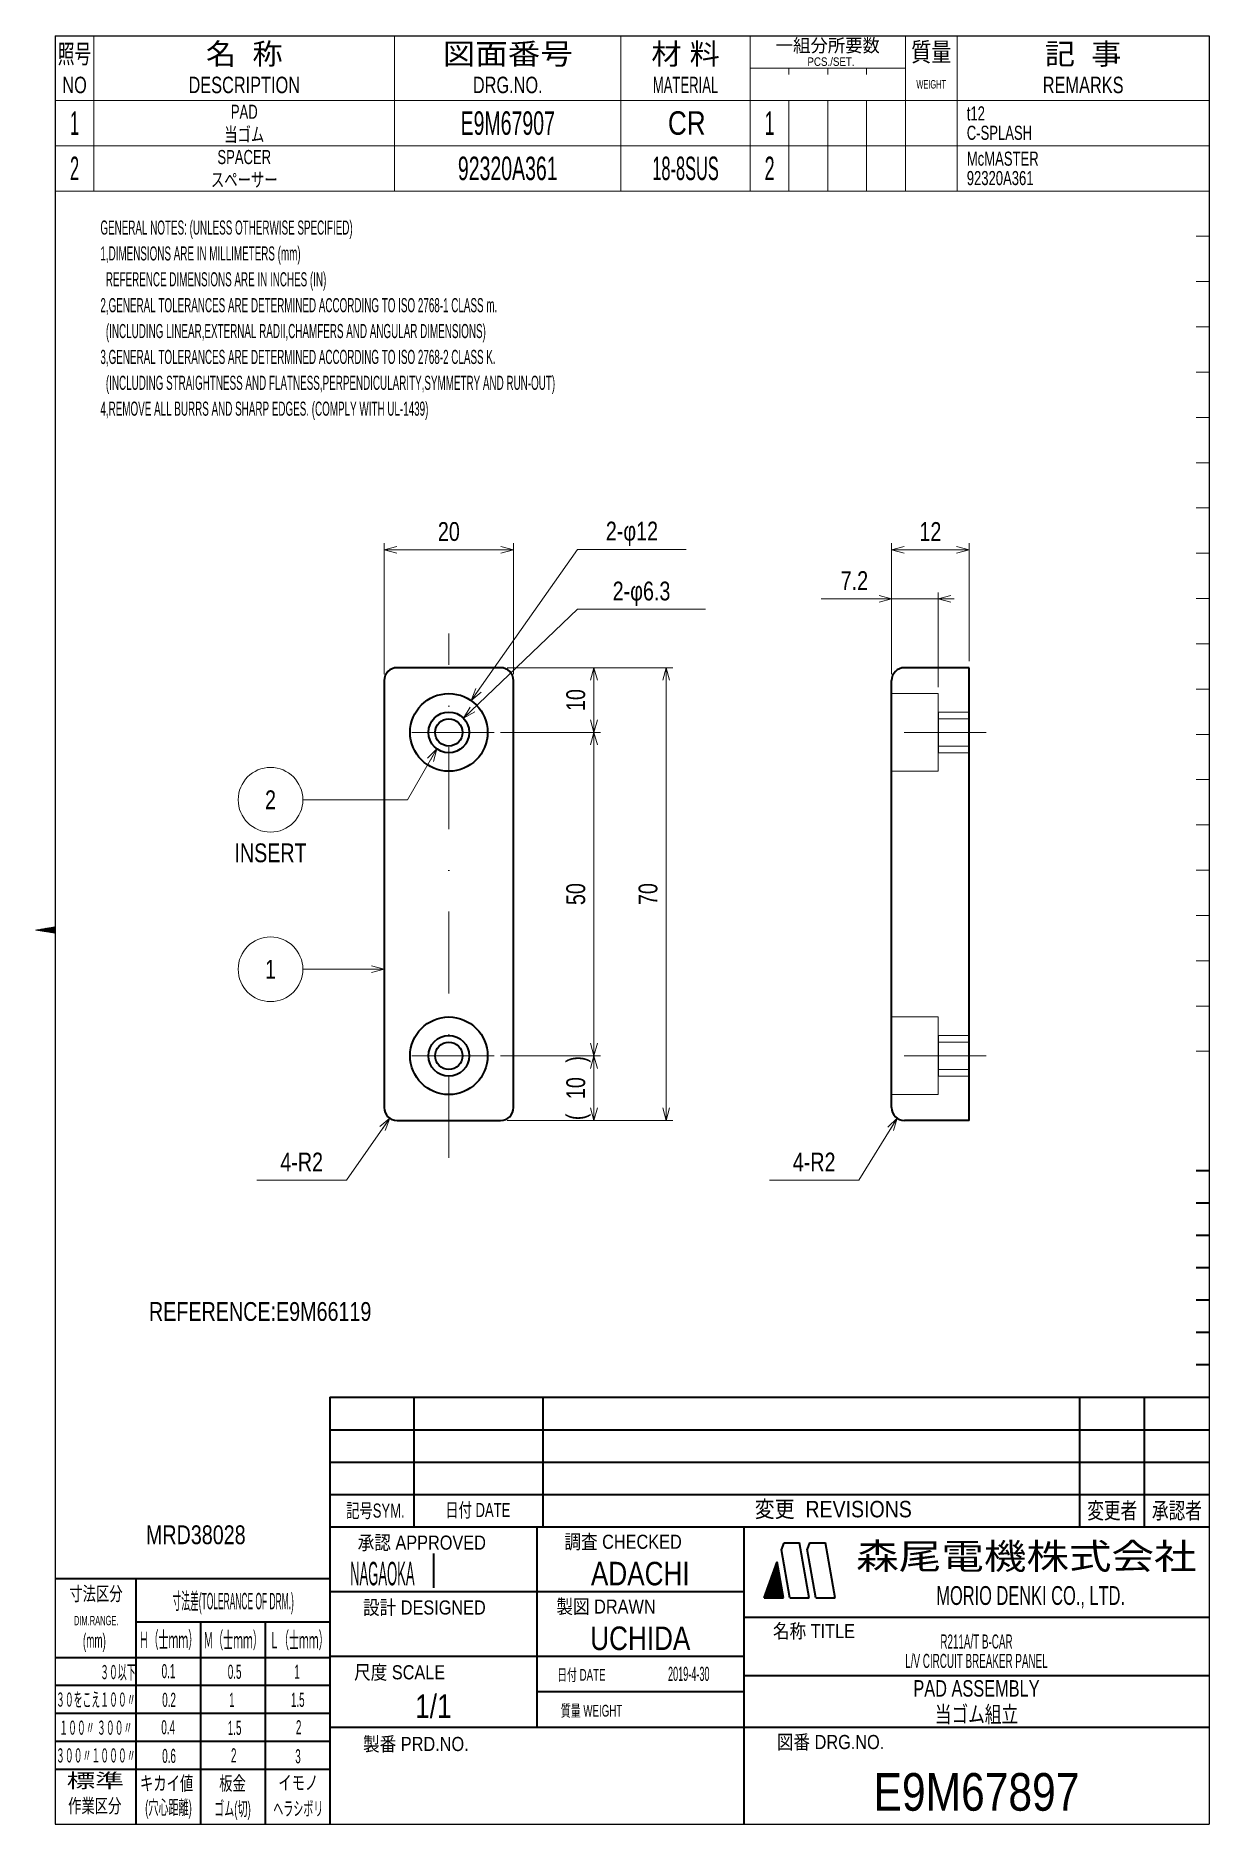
# Model space of a CAD drawing. Header units: millimetres. Extents: x 18 to 199, y 10 to 287.
import ezdxf
from ezdxf.enums import TextEntityAlignment as Align

# ---------------------------------------------------------------- set-up
doc = ezdxf.new("R2010")
doc.units = ezdxf.units.MM
doc.linetypes.add('DASHDOT', pattern=[25.3, 12.7, -6.3, 0, -6.3])
doc.linetypes.add('DASHED', pattern=[19, 12.7, -6.3])
for name, color, linetype in [('GR01_01', 7, 'Continuous'), ('GR01_03', 7, 'Continuous'), ('GR1_02', 7, 'Continuous'), ('GR1_06', 7, 'Continuous'), ('図面枠E9M', 7, 'Continuous'), ('表題、部品表_01', 7, 'Continuous'), ('表題、部品表_02', 7, 'Continuous'), ('表題、部品表_03', 7, 'Continuous')]:
    doc.layers.add(name, color=color, linetype=linetype)
doc.styles.add('HG丸ｺﾞｼｯｸM-PRO', font='')
doc.styles.get('HG丸ｺﾞｼｯｸM-PRO').set_extended_font_data('HG丸ｺﾞｼｯｸM-PRO')

# ---------------------------------------------------------------- blocks, each defined once
blk = doc.blocks.new('BLKF024')
at = {"layer": '図面枠E9M', "color": 4, "linetype": 'Continuous', "lineweight": 13}
for p, q in [((17.775844, 148.495693), (17.786182, 148.50603)), ((17.897062, 148.47549), (17.955887, 148.534315)), ((18.018281, 148.455287), (18.125593, 148.562599)), ((18.139499, 148.435083), (18.295299, 148.590883)), ((18.260717, 148.41488), (18.465004, 148.619167)), ((18.381936, 148.394677), (18.63471, 148.647452)), ((18.503154, 148.374474), (18.804416, 148.675736)), ((18.624372, 148.354271), (18.974121, 148.70402)), ((18.745591, 148.334068), (19.143827, 148.732304)), ((18.866809, 148.313865), (19.313532, 148.760589)), ((18.988027, 148.293662), (19.483238, 148.788873)), ((19.109245, 148.273459), (19.652944, 148.817157)), ((19.230464, 148.253256), (19.822649, 148.845442)), ((19.351682, 148.233053), (19.992355, 148.873726)), ((19.4729, 148.21285), (20.162061, 148.90201)), ((19.594119, 148.192647), (20.331766, 148.930294)), ((19.715337, 148.172444), (20.501472, 148.958579)), ((19.836555, 148.152241), (20.671177, 148.986863)), ((19.957774, 148.132038), (20.75, 148.924264)), ((20.078992, 148.111835), (20.75, 148.782843)), ((20.20021, 148.091632), (20.75, 148.641421)), ((20.321429, 148.071429), (20.75, 148.5)), ((20.442647, 148.051226), (20.75, 148.358579)), ((20.563865, 148.031022), (20.75, 148.217157)), ((20.685083, 148.010819), (20.75, 148.075736))]:
    blk.add_line(p, q, dxfattribs=at)
blk = doc.blocks.new('BLKF025')
at = {"layer": '図面枠E9M', "color": 3, "linetype": 'Continuous', "lineweight": 35}
for p, q in [((131.756831, 48.999879), (132.5833, 49.826349)), ((131.83776, 49.22223), (132.562102, 49.946572)), ((131.918689, 49.44458), (132.540903, 50.066794)), ((131.999617, 49.66693), (132.519705, 50.187017)), ((132.080546, 49.88928), (132.498506, 50.30724)), ((132.161475, 50.111631), (132.477307, 50.427463)), ((132.242404, 50.333981), (132.456109, 50.547686)), ((132.323333, 50.556331), (132.43491, 50.667909)), ((132.404262, 50.778681), (132.413712, 50.788131)), ((130.407871, 45.246757), (132.943675, 47.782561)), ((130.461969, 45.442276), (132.922477, 47.902784)), ((130.542898, 45.664626), (132.901278, 48.023006)), ((130.549292, 45.246757), (132.964874, 47.662338)), ((130.623827, 45.886976), (132.88008, 48.143229)), ((130.690714, 45.246757), (132.986072, 47.542115)), ((130.704756, 46.109327), (132.858881, 48.263452)), ((130.785684, 46.331677), (132.837682, 48.383675)), ((130.832135, 45.246757), (133.007271, 47.421892)), ((130.866613, 46.554027), (132.816484, 48.503898)), ((130.947542, 46.776377), (132.795285, 48.624121)), ((130.973556, 45.246757), (133.028469, 47.301669)), ((131.028471, 46.998727), (132.774087, 48.744343)), ((131.1094, 47.221078), (132.752888, 48.864566)), ((131.114978, 45.246757), (133.049668, 47.181447)), ((131.190329, 47.443428), (132.73169, 48.984789)), ((131.256399, 45.246757), (133.070866, 47.061224)), ((131.271258, 47.665778), (132.710491, 49.105012)), ((131.352186, 47.888128), (132.689293, 49.225235)), ((131.433115, 48.110479), (132.668094, 49.345457)), ((131.514044, 48.332829), (132.646896, 49.46568)), ((131.594973, 48.555179), (132.625697, 49.585903)), ((131.675902, 48.777529), (132.604499, 49.706126)), ((131.397821, 45.246757), (133.092065, 46.941001)), ((131.539242, 45.246757), (133.113263, 46.820778)), ((131.680663, 45.246757), (133.134462, 46.700555)), ((131.822085, 45.246757), (133.15566, 46.580332)), ((131.963506, 45.246757), (133.176859, 46.46011)), ((132.104927, 45.246757), (133.198057, 46.339887)), ((132.246349, 45.246757), (133.219256, 46.219664)), ((132.38777, 45.246757), (133.240455, 46.099441)), ((132.529191, 45.246757), (133.261653, 45.979218)), ((132.670613, 45.246757), (133.282852, 45.858995)), ((132.812034, 45.246757), (133.30405, 45.738773)), ((132.953455, 45.246757), (133.325249, 45.61855)), ((133.094877, 45.246757), (133.346447, 45.498327)), ((133.236298, 45.246757), (133.367646, 45.378104)), ((133.37772, 45.246757), (133.388844, 45.257881))]:
    blk.add_line(p, q, dxfattribs=at)
blk = doc.blocks.new('BLKF023')
at = {"layer": '図面枠E9M', "color": 2, "linetype": 'Continuous', "lineweight": 25}
for p, q in [((20.75, 286.75), (20.75, 10.25)), ((20.75, 286.75), (199.25, 286.75)), ((199.25, 286.75), (199.25, 10.25)), ((20.75, 10.25), (199.25, 10.25))]:
    blk.add_line(p, q, dxfattribs=at)
at = {"layer": '図面枠E9M', "color": 4, "linetype": 'Continuous', "lineweight": 13}
for p, q in [((199.25, 269.75), (197.25, 269.75)), ((199.25, 262.75), (197.25, 262.75)), ((199.25, 255.75), (197.25, 255.75)), ((199.25, 248.75), (197.25, 248.75)), ((199.25, 241.75), (197.25, 241.75)), ((199.25, 234.75), (197.25, 234.75)), ((199.25, 227.75), (197.25, 227.75)), ((199.25, 220.75), (197.25, 220.75)), ((199.25, 213.75), (197.25, 213.75)), ((199.25, 206.75), (197.25, 206.75)), ((199.25, 199.75), (197.25, 199.75)), ((199.25, 192.75), (197.25, 192.75)), ((199.25, 185.75), (197.25, 185.75)), ((199.25, 178.75), (197.25, 178.75)), ((199.25, 171.75), (197.25, 171.75)), ((199.25, 164.75), (197.25, 164.75)), ((199.25, 157.75), (197.25, 157.75)), ((199.25, 150.75), (197.25, 150.75)), ((20.75, 149), (17.75, 148.5)), ((17.75, 148.5), (20.75, 148)), ((199.25, 143.75), (197.25, 143.75)), ((199.25, 136.75), (197.25, 136.75)), ((197.25, 129.75), (199.25, 129.75))]:
    blk.add_line(p, q, dxfattribs=at)
at = {"layer": '図面枠E9M', "color": 3, "linetype": 'Continuous', "lineweight": 35}
for p, q in [((199.25, 111.25), (197.25, 111.25)), ((199.25, 106.25), (197.25, 106.25)), ((199.25, 101.25), (197.25, 101.25)), ((199.25, 96.25), (197.25, 96.25)), ((199.25, 91.25), (197.25, 91.25)), ((199.25, 86.25), (197.25, 86.25)), ((199.25, 81.25), (197.25, 81.25)), ((63.25, 76.25), (199.25, 76.25)), ((63.25, 76.25), (63.25, 10.25)), ((76.25, 76.25), (76.25, 56.25)), ((96.25, 56.25), (96.25, 76.25)), ((179.25, 56.25), (179.25, 76.25)), ((189.25, 56.25), (189.25, 76.25)), ((63.25, 71.25), (199.25, 71.25)), ((63.25, 66.25), (199.25, 66.25)), ((63.25, 61.25), (199.25, 61.25)), ((63.25, 56.25), (199.25, 56.25)), ((95.25, 56.25), (95.25, 25.25)), ((127.25, 56.25), (127.25, 10.25)), ((133.09, 52.65), (133.48, 53.75)), ((134.39, 45.25), (133.09, 52.65)), ((133.48, 53.75), (135.89, 53.75)), ((137.39, 45.25), (135.89, 53.75)), ((137.43, 53.75), (137.07, 52.76)), ((138.39, 45.25), (137.07, 52.76)), ((137.43, 53.75), (139.89, 53.75)), ((141.39, 45.25), (139.89, 53.75)), ((79.27, 52.11), (79.27, 46.8)), ((130.39, 45.25), (132.41, 50.8)), ((133.39, 45.25), (132.41, 50.8)), ((20.75, 48.25), (63.25, 48.25)), ((33.25, 48.25), (33.25, 10.25)), ((63.25, 46.25), (127.25, 46.25)), ((130.39, 45.25), (133.39, 45.25)), ((134.39, 45.25), (137.39, 45.25)), ((138.39, 45.25), (141.39, 45.25)), ((33.25, 41.55), (63.25, 41.55)), ((43.25, 41.55), (43.25, 10.25)), ((53.25, 41.55), (53.25, 10.25)), ((127.25, 42.25), (199.25, 42.25)), ((20.75, 36.05), (63.25, 36.05)), ((63.25, 36.25), (127.25, 36.25)), ((127.25, 33.25), (199.25, 33.25)), ((20.75, 31.73), (63.25, 31.73)), ((95.25, 30.75), (127.25, 30.75)), ((20.75, 27.4), (63.25, 27.4)), ((63.25, 25.25), (199.25, 25.25)), ((20.75, 23.08), (63.25, 23.08)), ((20.75, 18.75), (63.25, 18.75))]:
    blk.add_line(p, q, dxfattribs=at)
at = {"layer": '図面枠E9M', "color": 4, "linetype": 'Continuous', "lineweight": 13}
blk.add_blockref('BLKF024', (0, 0), dxfattribs=at)
at = {"layer": '図面枠E9M', "color": 3, "linetype": 'Continuous', "lineweight": 35}
blk.add_blockref('BLKF025', (0, 0), dxfattribs=at)
at = {"layer": '図面枠E9M', "color": 4, "linetype": 'Continuous', "lineweight": 13, "style": 'HG丸ｺﾞｼｯｸM-PRO'}
for s, height, width, p in [('記号SYM.', 2.182, 0.69227, (70.28, 58.74)), ('日付 DATE', 2.182, 0.692507, (86.12, 58.83)), ('変更  REVISIONS', 2.5455, 0.887352, (141.1, 58.97)), ('変更者', 2.545, 0.741121, (184.25, 58.75)), ('承認者', 2.545, 0.741121, (194.25, 58.75)), ('調査 CHECKED', 2.182, 0.863174, (108.59, 53.92)), ('承認 APPROVED', 2.1818, 0.863151, (77.46, 53.79)), ('寸法差(TOLERANCE OF DRM.)', 2.5455, 0.382528, (48.27, 44.75)), ('設計 DESIGNED', 2.1818, 0.862613, (77.86, 43.76)), ('製図 DRAWN', 2.182, 0.863099, (105.95, 43.9)), ('DIM.RANGE.', 1.455, 0.522543, (27.1, 41.74)), ('名称 TITLE', 2.182, 0.862489, (138.11, 40.12)), ('Ｈ（士ｍｍ）', 2.545, 0.439786, (38.28, 38.76)), ('Ｍ（士ｍｍ）', 2.545, 0.439786, (48.27, 38.71)), ('Ｌ（士ｍｍ）', 2.545, 0.439786, (58.45, 38.71)), ('３０以下', 2.182, 0.44793, (30.45, 33.77)), ('0.1', 2.182, 0.522424, (38.28, 33.92)), ('0.5', 2.182, 0.522424, (48.51, 33.82)), ('1', 2.18, 0.521199, (58.17, 33.82)), ('尺度 SCALE', 2.182, 0.862581, (74.03, 33.74)), ('日付 DATE', 1.818, 0.618255, (102.13, 33.34)), ('３０をこえ１００〃', 2.182, 0.44793, (27.04, 29.52)), ('0.2', 2.182, 0.522424, (38.37, 29.48)), ('1', 2.18, 0.521199, (48.08, 29.48)), ('1.5', 2.182, 0.522424, (58.27, 29.48)), ('質量 WEIGHT', 1.818, 0.618812, (103.71, 27.8)), ('１００〃 ３００〃', 2.182, 0.448161, (27.04, 25.18)), ('0.4', 2.182, 0.522424, (38.23, 25.24)), ('1.5', 2.182, 0.522424, (48.51, 25.15)), ('2', 2.18, 0.521199, (58.41, 25.24)), ('製番 PRD.NO.', 2.182, 0.863299, (76.54, 22.66)), ('図番 DRG.NO.', 2.182, 0.863083, (140.68, 22.96)), ('３００〃１０００〃', 2.182, 0.44793, (27.04, 20.89)), ('0.6', 2.182, 0.522424, (38.37, 20.81)), ('2', 2.18, 0.521199, (48.37, 20.9)), ('3', 2.18, 0.521199, (58.31, 20.76)), ('キカイ値', 2.182, 0.692256, (37.99, 16.58)), ('板金', 2.182, 0.692256, (48.18, 16.58)), ('イモノ', 2.182, 0.692256, (58.36, 16.67))]:
    blk.add_text(s, height=height, dxfattribs=dict(at, width=width)).set_placement(p, align=Align.MIDDLE_CENTER)
at = {"layer": '図面枠E9M', "color": 2, "linetype": 'Continuous', "lineweight": 25, "style": 'HG丸ｺﾞｼｯｸM-PRO', "width": 1.206081}
blk.add_text('森尾電機株式会社', height=4, dxfattribs=at).set_placement((170.97, 51.68), align=Align.MIDDLE_CENTER)
at = {"layer": '図面枠E9M', "color": 4, "linetype": 'Continuous', "lineweight": 13, "style": 'HG丸ｺﾞｼｯｸM-PRO'}
for s, width, p in [('寸法区分', 0.692256, (27.06, 44.15)), ('(mm)', 0.521312, (26.82, 36.89)), ('標準', 1.489301, (26.96, 15.25)), ('作業区分', 0.692256, (26.87, 11.35)), ('(穴心距離)', 0.521231, (38.28, 11.11)), ('ゴム(切)', 0.521232, (48.18, 10.92)), ('ヘラシボリ', 0.521228, (58.36, 10.92))]:
    blk.add_text(s, height=2.182, dxfattribs=dict(at, width=width)).set_placement(p, align=Align.BOTTOM_CENTER)
at = {"layer": '図面枠E9M', "color": 3, "linetype": 'Continuous', "lineweight": 35, "style": 'HG丸ｺﾞｼｯｸM-PRO', "width": 0.652197}
blk.add_text('MORIO DENKI CO., LTD.', height=2.9091, dxfattribs=at).set_placement((171.63, 45.61), align=Align.MIDDLE_CENTER)
blk = doc.blocks.new('BLKF026')
at = {"layer": '図面枠E9M', "color": 3, "linetype": 'Continuous', "lineweight": 35, "style": 'HG丸ｺﾞｼｯｸM-PRO'}
for s, height, width, p in [('ADACHI', 3.636, 0.830909, (111.25, 49)), ('UCHIDA', 3.636, 0.830691, (111.25, 39)), ('R211A/T B-CAR', 2.1818, 0.52186, (163.25, 38.5)), ('L/V CIRCUIT BREAKER PANEL', 2.1818, 0.522347, (163.25, 35.5)), ('2019-4-30', 2.182, 0.482367, (118.75, 33.5)), ('1/1', 3.636, 0.828847, (79.25, 28.5)), ('PAD ASSEMBLY', 2.5455, 0.742266, (163.25, 31.25)), ('E9M67897', 5.818, 0.845879, (163.25, 15.25))]:
    blk.add_text(s, height=height, dxfattribs=dict(at, width=width)).set_placement(p, align=Align.MIDDLE_CENTER)
blk = doc.blocks.new('BLKF028')
at = {"layer": '表題、部品表_01', "color": 4, "linetype": 'Continuous', "lineweight": 13}
for p, q in [((20.75, 286.75), (20.75, 276.75)), ((20.75, 286.75), (199.25, 286.75)), ((26.75, 286.75), (26.75, 276.75)), ((73.25, 286.75), (73.25, 276.75)), ((108.25, 286.75), (108.25, 276.75)), ((128.25, 286.75), (128.25, 276.75)), ((152.25, 286.75), (152.25, 276.75)), ((160.25, 286.75), (160.25, 276.75)), ((199.25, 286.75), (199.25, 276.75)), ((128.25, 281.75), (152.25, 281.75)), ((134.25, 280.75), (134.25, 281.75)), ((140.25, 281.75), (140.25, 280.75)), ((146.25, 281.75), (146.25, 280.75)), ((20.75, 276.75), (199.25, 276.75))]:
    blk.add_line(p, q, dxfattribs=at)
at = {"layer": '表題、部品表_01', "color": 3, "linetype": 'Continuous', "lineweight": 35, "style": 'HG丸ｺﾞｼｯｸM-PRO'}
for s, height, width, p in [('照号', 2.909, 0.651535, (23.75, 283.95)), ('名  称', 3.273, 1.042426, (50, 283.95)), ('図面番号', 3.273, 1.127518, (90.75, 283.95)), ('材 料', 3.273, 1.042439, (118.25, 283.95)), ('一組分所要数', 2.036, 0.966638, (140.25, 285.25)), ('質量', 2.909, 0.781842, (156.25, 284.25)), ('記  事', 3.273, 1.042426, (179.75, 283.95)), ('PCS./SET.', 1.309, 0.862935, (140.75, 282.75)), ('NO', 2.545, 0.740841, (23.75, 279.15)), ('DESCRIPTION', 2.5455, 0.741365, (50, 279.15)), ('DRG.NO.', 2.545, 0.741189, (90.75, 279.15)), ('MATERIAL', 2.545, 0.594756, (118.25, 279.15)), ('WEIGHT', 1.309, 0.635507, (156.25, 279.25)), ('REMARKS', 2.545, 0.742803, (179.75, 279.15))]:
    blk.add_text(s, height=height, dxfattribs=dict(at, width=width)).set_placement(p, align=Align.MIDDLE_CENTER)
blk = doc.blocks.new('BLKF027')
at = {"layer": '表題、部品表_01', "color": 3, "linetype": 'Continuous', "lineweight": 13}
blk.add_blockref('BLKF028', (0, 0), dxfattribs=at)
blk = doc.blocks.new('BLKF029')
at = {"layer": '表題、部品表_02', "color": 4, "linetype": 'Continuous', "lineweight": 13}
for p, q in [((20.75, 269.75), (20.75, 262.75)), ((20.75, 269.75), (199.25, 269.75)), ((26.75, 269.75), (26.75, 262.75)), ((73.25, 269.75), (73.25, 262.75)), ((108.25, 269.75), (108.25, 262.75)), ((128.25, 269.75), (128.25, 262.75)), ((134.25, 269.75), (134.25, 262.75)), ((140.25, 269.75), (140.25, 262.75)), ((146.25, 262.75), (146.25, 269.75)), ((152.25, 269.75), (152.25, 262.75)), ((160.25, 269.75), (160.25, 262.75)), ((199.25, 269.75), (199.25, 262.75)), ((20.75, 262.75), (199.25, 262.75))]:
    blk.add_line(p, q, dxfattribs=at)
blk = doc.blocks.new('BLKF031')
at = {"layer": '表題、部品表_02', "color": 4, "linetype": 'Continuous', "lineweight": 13}
for p, q in [((20.75, 276.75), (20.75, 269.75)), ((20.75, 276.75), (199.25, 276.75)), ((26.75, 276.75), (26.75, 269.75)), ((73.25, 276.75), (73.25, 269.75)), ((108.25, 276.75), (108.25, 269.75)), ((128.25, 276.75), (128.25, 269.75)), ((134.25, 276.75), (134.25, 269.75)), ((140.25, 276.75), (140.25, 269.75)), ((146.25, 269.75), (146.25, 276.75)), ((152.25, 276.75), (152.25, 269.75)), ((160.25, 276.75), (160.25, 269.75)), ((199.25, 276.75), (199.25, 269.75)), ((20.75, 269.75), (199.25, 269.75))]:
    blk.add_line(p, q, dxfattribs=at)
blk = doc.blocks.new('BLKF033')
at = {"layer": 'GR01_01', "color": 3, "linetype": 'Continuous', "lineweight": 35}
for p, q in [((89.64, 189.05), (73.64, 189.05)), ((71.64, 187.05), (71.64, 121.05)), ((91.64, 121.05), (91.64, 187.05)), ((73.64, 119.05), (89.64, 119.05))]:
    blk.add_line(p, q, dxfattribs=at)
for centre, radius in [((81.64, 179.05), 6), ((81.64, 179.05), 3.15), ((81.64, 129.05), 6), ((81.64, 129.05), 3.15)]:
    blk.add_circle(centre, radius, dxfattribs=at)
for centre, start, end in [((73.64, 187.05), 90, 180), ((89.64, 187.05), 0, 90), ((73.64, 121.05), 180, 270), ((89.64, 121.05), 270, 0)]:
    blk.add_arc(centre, 2, start, end, dxfattribs=at)
blk = doc.blocks.new('FXTIP_ARROW_S')
at = {"color": 0, "linetype": 'Continuous', "lineweight": -2}
for q in [(-1, 0), (-0.97, 0.26), (-0.97, -0.26)]:
    blk.add_line((0, 0), q, dxfattribs=at)
blk = doc.blocks.new('FXTIP_ARROW_E')
at = {"color": 0, "linetype": 'Continuous', "lineweight": -2}
for q in [(-1, 0), (-0.97, 0.26), (-0.97, -0.26)]:
    blk.add_line((0, 0), q, dxfattribs=at)
blk = doc.blocks.new('BLKF034')
at = {"layer": 'GR01_03', "color": 4, "linetype": 'DASHED', "lineweight": 13}
for p, q in [((162.12, 182.2), (157.35, 182.2)), ((157.35, 182.2), (157.35, 175.9)), ((157.35, 181.16), (162.12, 181.16)), ((162.12, 182.2), (162.12, 175.9)), ((162.12, 176.94), (157.35, 176.94)), ((157.35, 175.9), (162.12, 175.9))]:
    blk.add_line(p, q, dxfattribs=at)
blk = doc.blocks.new('BLKF035')
at = {"layer": 'GR01_03', "color": 4, "linetype": 'DASHED', "lineweight": 13}
for p, q in [((162.12, 132.2), (157.35, 132.2)), ((157.35, 132.2), (157.35, 125.9)), ((157.35, 131.16), (162.12, 131.16)), ((162.12, 132.2), (162.12, 125.9)), ((162.12, 126.94), (157.35, 126.94)), ((157.35, 125.9), (162.12, 125.9))]:
    blk.add_line(p, q, dxfattribs=at)
blk = doc.blocks.new('BLKF036')
at = {"layer": 'GR01_01', "color": 3, "linetype": 'Continuous', "lineweight": 35}
for p, q in [((162.12, 189.05), (152.12, 189.05)), ((162.12, 119.05), (162.12, 189.05)), ((150.12, 121.05), (150.12, 187.05)), ((162.12, 119.05), (152.12, 119.05))]:
    blk.add_line(p, q, dxfattribs=at)
at = {"layer": 'GR01_01', "color": 4, "linetype": 'DASHED', "lineweight": 13}
for p, q in [((150.12, 185.05), (157.32, 185.05)), ((157.32, 185.05), (157.32, 173.05)), ((157.32, 182.2), (162.12, 182.2)), ((157.32, 175.9), (162.12, 175.9)), ((150.12, 173.05), (157.32, 173.05)), ((150.12, 135.05), (157.32, 135.05)), ((157.32, 135.05), (157.32, 123.05)), ((157.32, 132.2), (162.12, 132.2)), ((157.32, 125.9), (162.12, 125.9)), ((150.12, 123.05), (157.32, 123.05))]:
    blk.add_line(p, q, dxfattribs=at)
at = {"layer": 'GR01_01', "color": 3, "linetype": 'Continuous', "lineweight": 35}
for centre, start, end in [((152.12, 187.05), 90, 180), ((152.12, 121.05), 180, 270)]:
    blk.add_arc(centre, 2, start, end, dxfattribs=at)

msp = doc.modelspace()

# ---------------------------------------------------------------- linework, layer by layer
at = {"layer": 'GR01_03', "color": 3, "linetype": 'Continuous', "lineweight": 35}
for centre, radius in [((81.64, 179.05), 3.15), ((81.64, 179.05), 2.11), ((81.64, 129.05), 3.15), ((81.64, 129.05), 2.11)]:
    msp.add_circle(centre, radius, dxfattribs=at)
at = {"layer": 'GR1_02', "color": 4, "linetype": 'Continuous', "lineweight": 13}
for p, q in [((71.64, 188.05), (71.64, 208.28)), ((91.64, 188.05), (91.64, 208.28)), ((150.12, 188.05), (150.12, 208.28)), ((162.12, 190.05), (162.12, 208.28)), ((71.64, 207.28), (91.64, 207.28)), ((85.1, 183.96), (101.56, 207.35)), ((101.56, 207.35), (118.36, 207.35)), ((150.12, 207.28), (162.12, 207.28)), ((139.24, 199.69), (150.12, 199.69)), ((150.12, 188.05), (150.12, 200.69)), ((150.12, 199.69), (157.32, 199.69)), ((157.32, 186.05), (157.32, 200.69)), ((157.32, 199.69), (159.82, 199.69)), ((83.91, 181.24), (101.56, 198.08)), ((101.56, 198.08), (121.32, 198.08)), ((90.64, 189.05), (116.27, 189.05)), ((90.64, 189.05), (105.09, 189.05)), ((104.09, 179.05), (104.09, 189.05)), ((115.27, 119.05), (115.27, 189.05)), ((89.64, 179.05), (105.09, 179.05)), ((104.09, 129.05), (104.09, 179.05)), ((89.64, 129.05), (105.09, 129.05)), ((104.09, 119.05), (104.09, 129.05)), ((72.5, 119.41), (65.8, 109.8)), ((90.64, 119.05), (116.27, 119.05)), ((90.64, 119.05), (105.09, 119.05)), ((150.98, 119.41), (145.06, 109.8)), ((65.8, 109.8), (51.96, 109.8)), ((145.06, 109.8), (131.22, 109.8))]:
    msp.add_line(p, q, dxfattribs=at)
at = {"layer": 'GR1_02', "color": 4, "linetype": 'DASHDOT', "lineweight": 13}
for p, q in [((81.64, 113.28), (81.64, 194.33)), ((88.64, 179.05), (74.64, 179.05)), ((164.76, 179.05), (147.44, 179.05)), ((88.64, 129.05), (74.64, 129.05)), ((164.76, 129.05), (147.44, 129.05))]:
    msp.add_line(p, q, dxfattribs=at)
at = {"layer": 'GR1_06', "color": 4, "linetype": 'Continuous', "lineweight": 13}
for p, q in [((79.78, 176.51), (75.23, 168.63)), ((75.23, 168.63), (59.06, 168.63)), ((71.64, 142.43), (59.06, 142.43))]:
    msp.add_line(p, q, dxfattribs=at)
for centre in [(54.06, 168.63), (54.06, 142.43)]:
    msp.add_circle(centre, 5, dxfattribs=at)

# ---------------------------------------------------------------- block references
at = {"layer": 'GR01_01', "color": 3, "linetype": 'Continuous', "lineweight": 35}
msp.add_blockref('BLKF033', (0, 0), dxfattribs=at)
at = {"layer": 'GR01_01', "color": 4, "linetype": 'DASHED', "lineweight": 13}
msp.add_blockref('BLKF036', (0, 0), dxfattribs=at)
at = {"layer": 'GR01_03', "color": 4, "linetype": 'DASHED', "lineweight": 13}
for name in ['BLKF034', 'BLKF035']:
    msp.add_blockref(name, (0, 0), dxfattribs=at)
at = {"layer": 'GR1_02', "color": 4, "linetype": 'Continuous', "lineweight": 13, "xscale": 2, "yscale": 2}
for name, p, rotation in [('FXTIP_ARROW_S', (71.64, 207.28), 180), ('FXTIP_ARROW_E', (91.64, 207.28), 360), ('FXTIP_ARROW_S', (150.12, 207.28), 180), ('FXTIP_ARROW_E', (162.12, 207.28), 360), ('FXTIP_ARROW_E', (150.12, 199.69), 360), ('FXTIP_ARROW_S', (157.32, 199.69), 180), ('FXTIP_ARROW_E', (104.09, 189.05), 90), ('FXTIP_ARROW_E', (115.27, 189.05), 90), ('FXTIP_ARROW_S', (85.1, 183.96), 234.8656656276605), ('FXTIP_ARROW_S', (83.91, 181.24), 223.674523307518), ('FXTIP_ARROW_S', (104.09, 179.05), 270), ('FXTIP_ARROW_E', (104.09, 179.05), 90), ('FXTIP_ARROW_S', (104.09, 129.05), 270), ('FXTIP_ARROW_E', (104.09, 129.05), 90), ('FXTIP_ARROW_S', (72.5, 119.41), 55.11703191888069), ('FXTIP_ARROW_S', (104.09, 119.05), 270), ('FXTIP_ARROW_S', (115.27, 119.05), 270), ('FXTIP_ARROW_S', (150.98, 119.41), 58.36856703767996)]:
    msp.add_blockref(name, p, dxfattribs=dict(at, rotation=rotation))
at = {"layer": 'GR1_06', "color": 4, "linetype": 'Continuous', "lineweight": 13, "xscale": 2, "yscale": 2, "rotation": 60.00000000000001}
msp.add_blockref('FXTIP_ARROW_S', (79.78, 176.51), dxfattribs=at)
at = {"layer": 'GR1_06', "color": 4, "linetype": 'Continuous', "lineweight": 13, "xscale": 2, "yscale": 2}
msp.add_blockref('FXTIP_ARROW_S', (71.64, 142.43), dxfattribs=at)
at = {"layer": '図面枠E9M', "color": 4, "linetype": 'Continuous', "lineweight": 13}
msp.add_blockref('BLKF023', (0, 0), dxfattribs=at)
at = {"layer": '図面枠E9M', "color": 3, "linetype": 'Continuous', "lineweight": 35}
msp.add_blockref('BLKF026', (0, 0), dxfattribs=at)
at = {"layer": '表題、部品表_01', "color": 3, "linetype": 'Continuous', "lineweight": 13}
msp.add_blockref('BLKF027', (0, 0), dxfattribs=at)
at = {"layer": '表題、部品表_02', "color": 4, "linetype": 'Continuous', "lineweight": 13}
for name in ['BLKF031', 'BLKF029']:
    msp.add_blockref(name, (0, 0), dxfattribs=at)

# ---------------------------------------------------------------- texts
at = {"layer": 'GR01_01', "color": 3, "linetype": 'Continuous', "lineweight": 35, "style": 'HG丸ｺﾞｼｯｸM-PRO', "width": 0.414524}
msp.add_text('NAGAOKA', height=3.636, dxfattribs=at).set_placement((71.36, 49), align=Align.MIDDLE_CENTER)
at = {"layer": 'GR1_02', "color": 3, "linetype": 'Continuous', "lineweight": 35, "style": 'HG丸ｺﾞｼｯｸM-PRO'}
for s, height, rotation, width, p in [('20', 2.909, 0, 0.784542, (81.64, 207.78)), ('12', 2.909, 0, 0.784542, (156.12, 207.78)), ('7.2', 2.909, 0, 0.784839, (144.37, 200.19)), ('10', 2.909, 90, 0.784542, (103.59, 184.05)), ('50', 2.909, 90, 0.784542, (103.59, 154.05)), ('70', 2.909, 90, 0.784542, (114.77, 154.05)), (')', 2.91, 90, 0.781868, (103.59, 128.49)), ('10', 2.909, 90, 0.784542, (103.59, 124.05)), ('(', 2.91, 90, 0.781868, (103.59, 119.61)), ('4-R2', 2.909, 360, 0.783129, (58.88, 110.3))]:
    msp.add_text(s, height=height, rotation=rotation, dxfattribs=dict(at, width=width)).set_placement(p, align=Align.BOTTOM_CENTER)
for s, width, p in [('2-φ12', 0.783376, (109.96, 207.85)), ('2-φ6.3', 0.783565, (111.44, 198.58)), ('4-R2', 0.783129, (138.14, 110.3))]:
    msp.add_text(s, height=2.909, dxfattribs=dict(at, width=width)).set_placement(p, align=Align.BOTTOM_CENTER)
at = {"layer": 'GR1_06', "color": 3, "linetype": 'Continuous', "lineweight": 35, "style": 'HG丸ｺﾞｼｯｸM-PRO', "width": 0.784542}
for s, p in [('2', (54.06, 168.63)), ('1', (54.06, 142.43))]:
    msp.add_text(s, height=2.91, rotation=0, dxfattribs=at).set_placement(p, align=Align.MIDDLE_CENTER)
at = {"layer": 'GR1_06', "color": 3, "linetype": 'Continuous', "lineweight": 35, "style": 'HG丸ｺﾞｼｯｸM-PRO', "width": 0.782848}
msp.add_text('INSERT', height=2.909, dxfattribs=at).set_placement((54.06, 160.43), align=Align.MIDDLE_CENTER)
at = {"layer": '図面枠E9M', "color": 3, "linetype": 'Continuous', "lineweight": 35, "style": 'HG丸ｺﾞｼｯｸM-PRO'}
for s, width, p in [('GENERAL NOTES: (UNLESS OTHERWISE SPECIFIED)', 0.52211, (27.75, 258.19)), ('1,DIMENSIONS ARE IN MILLIMETERS (mm)', 0.521966, (27.75, 254.19)), ('  REFERENCE DIMENSIONS ARE IN INCHES (IN)', 0.521932, (27.75, 250.19)), ('2,GENERAL TOLERANCES ARE DETERMINED ACCORDING TO ISO 2768-1 CLASS m.', 0.522186, (27.75, 246.19)), ('  (INCLUDING LINEAR,EXTERNAL RADII,CHAMFERS AND ANGULAR DIMENSIONS)', 0.522355, (27.75, 242.19)), ('3,GENERAL TOLERANCES ARE DETERMINED ACCORDING TO ISO 2768-2 CLASS K.', 0.52223, (27.75, 238.19)), ('  (INCLUDING STRAIGHTNESS AND FLATNESS,PERPENDICULARITY,SYMMETRY AND RUN-OUT)', 0.522087, (27.75, 234.19)), ('4,REMOVE ALL BURRS AND SHARP EDGES. (COMPLY WITH UL-1439)', 0.52235, (27.75, 230.19))]:
    msp.add_text(s, height=2.1818, dxfattribs=dict(at, width=width)).set_placement(p, align=Align.TOP_LEFT)
for s, height, width, p in [('REFERENCE:E9M66119', 2.9091, 0.783729, (52.46, 89.52)), ('MRD38028', 2.909, 0.783793, (42.5, 55)), ('当ゴム組立', 2.545, 0.741121, (163.25, 27.25))]:
    msp.add_text(s, height=height, dxfattribs=dict(at, width=width)).set_placement(p, align=Align.MIDDLE_CENTER)
at = {"layer": '表題、部品表_03', "color": 3, "linetype": 'Continuous', "lineweight": 35, "style": 'HG丸ｺﾞｼｯｸM-PRO'}
for s, height, width, p in [('1', 3.64, 0.521199, (23.75, 273.25)), ('PAD', 2.182, 0.692593, (50, 275)), ('E9M67907', 3.636, 0.619819, (90.75, 273.25)), ('CR', 3.636, 0.830249, (118.44, 273.26)), ('1', 3.64, 0.576062, (131.25, 273.25)), ('当ゴム', 2.182, 0.692256, (50, 271.5)), ('SPACER', 2.182, 0.692189, (50, 268)), ('2', 3.64, 0.521199, (23.75, 266.25)), ('スペーサー', 2.182, 0.692256, (50, 264.5)), ('92320A361', 3.636, 0.619765, (90.75, 266.25)), ('18-8SUS', 3.636, 0.521156, (118.25, 266.25)), ('2', 3.64, 0.576062, (131.25, 266.25))]:
    msp.add_text(s, height=height, dxfattribs=dict(at, width=width)).set_placement(p, align=Align.MIDDLE_CENTER)
for s, width, p in [('t12', 0.690662, (161.75, 274.75)), ('C-SPLASH', 0.692078, (161.75, 271.75)), ('McMASTER', 0.692937, (161.75, 267.75)), ('92320A361', 0.691508, (161.75, 264.75))]:
    msp.add_text(s, height=2.182, dxfattribs=dict(at, width=width)).set_placement(p, align=Align.MIDDLE_LEFT)

doc.saveas('drawing.dxf')
